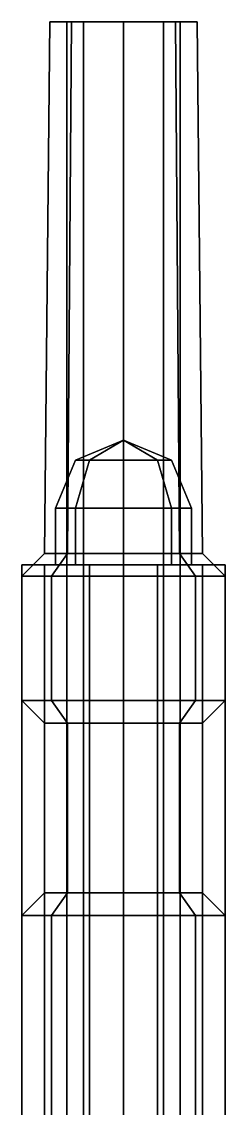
# Model space of a CAD drawing. Header units: millimetres. Extents: x -3.9 to 0.9, y -3.6 to 6.5.
# Drawn here: x -0.09 to 0.09, y 0.849 to 1.81 of the extents above; entities that cross this region are included whole.
import ezdxf

# ---------------------------------------------------------------- set-up
doc = ezdxf.new("R2010")
doc.units = ezdxf.units.MM
doc.layers.add('gun', color=1, linetype='Continuous')
doc.layers.add('sleeve', color=5, linetype='Continuous')

msp = doc.modelspace()

# ---------------------------------------------------------------- linework, layer by layer
at = {"layer": 'gun'}
for points in [[(-0.04596, 1.81, 1.11596), (-0.065, 1.81, 1.07), (-0.07, 1.34, 1.07), (-0.0495, 1.34, 1.1195)], [(-0.065, 1.81, 1.07), (-0.04596, 1.81, 1.02404), (-0.0495, 1.34, 1.0205), (-0.07, 1.34, 1.07)], [(-0.03536, 1.81, 1.10536), (-0.05, 1.81, 1.07), (-0.065, 1.81, 1.07), (-0.04596, 1.81, 1.11596)], [(-0.05, 1.81, 1.07), (-0.03536, 1.81, 1.03464), (-0.04596, 1.81, 1.02404), (-0.065, 1.81, 1.07)], [(-0.05, 1.81, 1.07), (-0.03536, 1.81, 1.10536), (-0.03536, 0.81, 1.10536), (-0.05, 0.81, 1.07)], [(-0.03536, 1.81, 1.03464), (-0.05, 1.81, 1.07), (-0.05, 0.81, 1.07), (-0.03536, 0.81, 1.03464)], [(0, 1.81, 1.135), (-0.04596, 1.81, 1.11596), (-0.0495, 1.34, 1.1195), (0, 1.34, 1.14)], [(-0.04596, 1.81, 1.02404), (0, 1.81, 1.005), (0, 1.34, 1), (-0.0495, 1.34, 1.0205)], [(0, 1.81, 1.12), (-0.03536, 1.81, 1.10536), (-0.04596, 1.81, 1.11596), (0, 1.81, 1.135)], [(-0.03536, 1.81, 1.03464), (0, 1.81, 1.02), (0, 1.81, 1.005), (-0.04596, 1.81, 1.02404)], [(-0.03536, 1.81, 1.10536), (0, 1.81, 1.12), (0, 0.81, 1.12), (-0.03536, 0.81, 1.10536)], [(0, 1.81, 1.02), (-0.03536, 1.81, 1.03464), (-0.03536, 0.81, 1.03464), (0, 0.81, 1.02)], [(0.04596, 1.81, 1.11596), (0, 1.81, 1.135), (0, 1.34, 1.14), (0.0495, 1.34, 1.1195)], [(0, 1.81, 1.005), (0.04596, 1.81, 1.02404), (0.0495, 1.34, 1.0205), (0, 1.34, 1)], [(0, 1.81, 1.12), (0.03536, 1.81, 1.10536), (0.03536, 0.81, 1.10536), (0, 0.81, 1.12)], [(0.03536, 1.81, 1.03464), (0, 1.81, 1.02), (0, 0.81, 1.02), (0.03536, 0.81, 1.03464)], [(0, 1.81, 1.02), (0.03536, 1.81, 1.03464), (0.04596, 1.81, 1.02404), (0, 1.81, 1.005)], [(0.03536, 1.81, 1.10536), (0, 1.81, 1.12), (0, 1.81, 1.135), (0.04596, 1.81, 1.11596)], [(0.03536, 1.81, 1.10536), (0.05, 1.81, 1.07), (0.05, 0.81, 1.07), (0.03536, 0.81, 1.10536)], [(0.05, 1.81, 1.07), (0.03536, 1.81, 1.03464), (0.03536, 0.81, 1.03464), (0.05, 0.81, 1.07)], [(0.03536, 1.81, 1.03464), (0.05, 1.81, 1.07), (0.065, 1.81, 1.07), (0.04596, 1.81, 1.02404)], [(0.05, 1.81, 1.07), (0.03536, 1.81, 1.10536), (0.04596, 1.81, 1.11596), (0.065, 1.81, 1.07)], [(0.065, 1.81, 1.07), (0.04596, 1.81, 1.11596), (0.0495, 1.34, 1.1195), (0.07, 1.34, 1.07)], [(0.04596, 1.81, 1.02404), (0.065, 1.81, 1.07), (0.07, 1.34, 1.07), (0.0495, 1.34, 1.0205)], [(-0.0495, 1.34, 1.1195), (-0.07, 1.34, 1.07), (-0.09, 1.32, 1.07), (-0.06364, 1.32, 1.13364)], [(-0.07, 1.34, 1.07), (-0.0495, 1.34, 1.0205), (-0.06364, 1.32, 1.00636), (-0.09, 1.32, 1.07)], [(0, 1.34, 1.14), (-0.0495, 1.34, 1.1195), (-0.06364, 1.32, 1.13364), (0, 1.32, 1.16)], [(-0.0495, 1.34, 1.0205), (0, 1.34, 1), (0, 1.32, 0.98), (-0.06364, 1.32, 1.00636)], [(0.0495, 1.34, 1.1195), (0, 1.34, 1.14), (0, 1.32, 1.16), (0.06364, 1.32, 1.13364)], [(0, 1.34, 1), (0.0495, 1.34, 1.0205), (0.06364, 1.32, 1.00636), (0, 1.32, 0.98)], [(0.07, 1.34, 1.07), (0.0495, 1.34, 1.1195), (0.06364, 1.32, 1.13364), (0.09, 1.32, 1.07)], [(0.0495, 1.34, 1.0205), (0.07, 1.34, 1.07), (0.09, 1.32, 1.07), (0.06364, 1.32, 1.00636)], [(-0.06364, 1.32, 1.13364), (-0.09, 1.32, 1.07), (-0.09, 1.21, 1.07), (-0.06364, 1.21, 1.13364)], [(-0.09, 1.32, 1.07), (-0.06364, 1.32, 1.00636), (-0.06364, 1.21, 1.00636), (-0.09, 1.21, 1.07)], [(0, 1.32, 1.16), (-0.06364, 1.32, 1.13364), (-0.06364, 1.21, 1.13364), (0, 1.21, 1.16)], [(-0.06364, 1.32, 1.00636), (0, 1.32, 0.98), (0, 1.21, 0.98), (-0.06364, 1.21, 1.00636)], [(0.06364, 1.32, 1.13364), (0, 1.32, 1.16), (0, 1.21, 1.16), (0.06364, 1.21, 1.13364)], [(0, 1.32, 0.98), (0.06364, 1.32, 1.00636), (0.06364, 1.21, 1.00636), (0, 1.21, 0.98)], [(0.09, 1.32, 1.07), (0.06364, 1.32, 1.13364), (0.06364, 1.21, 1.13364), (0.09, 1.21, 1.07)], [(0.06364, 1.32, 1.00636), (0.09, 1.32, 1.07), (0.09, 1.21, 1.07), (0.06364, 1.21, 1.00636)], [(-0.0495, 1.19, 1.0205), (-0.07, 1.19, 1.07), (-0.09, 1.21, 1.07), (-0.06364, 1.21, 1.00636)], [(-0.07, 1.19, 1.07), (-0.0495, 1.19, 1.1195), (-0.06364, 1.21, 1.13364), (-0.09, 1.21, 1.07)], [(0, 1.19, 1), (-0.0495, 1.19, 1.0205), (-0.06364, 1.21, 1.00636), (0, 1.21, 0.98)], [(-0.0495, 1.19, 1.1195), (0, 1.19, 1.14), (0, 1.21, 1.16), (-0.06364, 1.21, 1.13364)], [(0.0495, 1.19, 1.0205), (0, 1.19, 1), (0, 1.21, 0.98), (0.06364, 1.21, 1.00636)], [(0, 1.19, 1.14), (0.0495, 1.19, 1.1195), (0.06364, 1.21, 1.13364), (0, 1.21, 1.16)], [(0.07, 1.19, 1.07), (0.0495, 1.19, 1.0205), (0.06364, 1.21, 1.00636), (0.09, 1.21, 1.07)], [(0.0495, 1.19, 1.1195), (0.07, 1.19, 1.07), (0.09, 1.21, 1.07), (0.06364, 1.21, 1.13364)], [(-0.0495, 1.19, 1.1195), (-0.07, 1.19, 1.07), (-0.07, 1.04, 1.07), (-0.0495, 1.04, 1.1195)], [(-0.07, 1.19, 1.07), (-0.0495, 1.19, 1.0205), (-0.0495, 1.04, 1.0205), (-0.07, 1.04, 1.07)], [(0, 1.19, 1.14), (-0.0495, 1.19, 1.1195), (-0.0495, 1.04, 1.1195), (0, 1.04, 1.14)], [(-0.0495, 1.19, 1.0205), (0, 1.19, 1), (0, 1.04, 1), (-0.0495, 1.04, 1.0205)], [(0.0495, 1.19, 1.1195), (0, 1.19, 1.14), (0, 1.04, 1.14), (0.0495, 1.04, 1.1195)], [(0, 1.19, 1), (0.0495, 1.19, 1.0205), (0.0495, 1.04, 1.0205), (0, 1.04, 1)], [(0.07, 1.19, 1.07), (0.0495, 1.19, 1.1195), (0.0495, 1.04, 1.1195), (0.07, 1.04, 1.07)], [(0.0495, 1.19, 1.0205), (0.07, 1.19, 1.07), (0.07, 1.04, 1.07), (0.0495, 1.04, 1.0205)], [(-0.0495, 1.04, 1.1195), (-0.07, 1.04, 1.07), (-0.09, 1.02, 1.07), (-0.06364, 1.02, 1.13364)], [(-0.07, 1.04, 1.07), (-0.0495, 1.04, 1.0205), (-0.06364, 1.02, 1.00636), (-0.09, 1.02, 1.07)], [(0, 1.04, 1.14), (-0.0495, 1.04, 1.1195), (-0.06364, 1.02, 1.13364), (0, 1.02, 1.16)], [(-0.0495, 1.04, 1.0205), (0, 1.04, 1), (0, 1.02, 0.98), (-0.06364, 1.02, 1.00636)], [(0.0495, 1.04, 1.1195), (0, 1.04, 1.14), (0, 1.02, 1.16), (0.06364, 1.02, 1.13364)], [(0, 1.04, 1), (0.0495, 1.04, 1.0205), (0.06364, 1.02, 1.00636), (0, 1.02, 0.98)], [(0.07, 1.04, 1.07), (0.0495, 1.04, 1.1195), (0.06364, 1.02, 1.13364), (0.09, 1.02, 1.07)], [(0.0495, 1.04, 1.0205), (0.07, 1.04, 1.07), (0.09, 1.02, 1.07), (0.06364, 1.02, 1.00636)], [(-0.06364, 1.02, 1.13364), (-0.09, 1.02, 1.07), (-0.09, 0.84, 1.07), (-0.06364, 0.84, 1.13364)], [(-0.09, 1.02, 1.07), (-0.06364, 1.02, 1.00636), (-0.06364, 0.84, 1.00636), (-0.09, 0.84, 1.07)], [(0, 1.02, 1.16), (-0.06364, 1.02, 1.13364), (-0.06364, 0.84, 1.13364), (0, 0.84, 1.16)], [(-0.06364, 1.02, 1.00636), (0, 1.02, 0.98), (0, 0.84, 0.98), (-0.06364, 0.84, 1.00636)], [(0.06364, 1.02, 1.13364), (0, 1.02, 1.16), (0, 0.84, 1.16), (0.06364, 0.84, 1.13364)], [(0, 1.02, 0.98), (0.06364, 1.02, 1.00636), (0.06364, 0.84, 1.00636), (0, 0.84, 0.98)], [(0.09, 1.02, 1.07), (0.06364, 1.02, 1.13364), (0.06364, 0.84, 1.13364), (0.09, 0.84, 1.07)], [(0.06364, 1.02, 1.00636), (0.09, 1.02, 1.07), (0.09, 0.84, 1.07), (0.06364, 0.84, 1.00636)]]:
    msp.add_3dface(points, dxfattribs=at)
at = {"layer": 'sleeve'}
for points in [[(0, 1.44, 0.84), (-0.04243, 1.42243, 0.84), (-0.03, 1.42243, 0.87), (0, 1.44, 0.84)], [(0, 1.44, 0.84), (-0.03, 1.42243, 0.81), (-0.04243, 1.42243, 0.84), (0, 1.44, 0.84)], [(0, 1.44, 0.84), (-0.03, 1.42243, 0.87), (0, 1.42243, 0.88243), (0, 1.44, 0.84)], [(0, 1.44, 0.84), (0, 1.42243, 0.79757), (-0.03, 1.42243, 0.81), (0, 1.44, 0.84)], [(0, 1.44, 0.84), (0, 1.42243, 0.88243), (0.03, 1.42243, 0.87), (0, 1.44, 0.84)], [(0, 1.44, 0.84), (0.03, 1.42243, 0.87), (0.04243, 1.42243, 0.84), (0, 1.44, 0.84)], [(0, 1.44, 0.84), (0.04243, 1.42243, 0.84), (0.03, 1.42243, 0.81), (0, 1.44, 0.84)], [(0, 1.44, 0.84), (0.03, 1.42243, 0.81), (0, 1.42243, 0.79757), (0, 1.44, 0.84)], [(-0.04243, 1.42243, 0.84), (-0.06, 1.38, 0.84), (-0.04243, 1.38, 0.88243), (-0.03, 1.42243, 0.87)], [(-0.03, 1.42243, 0.81), (-0.04243, 1.38, 0.79757), (-0.06, 1.38, 0.84), (-0.04243, 1.42243, 0.84)], [(-0.03, 1.42243, 0.87), (-0.04243, 1.38, 0.88243), (0, 1.38, 0.9), (0, 1.42243, 0.88243)], [(0, 1.42243, 0.79757), (0, 1.38, 0.78), (-0.04243, 1.38, 0.79757), (-0.03, 1.42243, 0.81)], [(0, 1.42243, 0.88243), (0, 1.38, 0.9), (0.04243, 1.38, 0.88243), (0.03, 1.42243, 0.87)], [(0.03, 1.42243, 0.81), (0.04243, 1.38, 0.79757), (0, 1.38, 0.78), (0, 1.42243, 0.79757)], [(0.03, 1.42243, 0.87), (0.04243, 1.38, 0.88243), (0.06, 1.38, 0.84), (0.04243, 1.42243, 0.84)], [(0.04243, 1.42243, 0.84), (0.06, 1.38, 0.84), (0.04243, 1.38, 0.79757), (0.03, 1.42243, 0.81)], [(-0.04243, 1.38, 0.88243), (-0.06, 1.38, 0.84), (-0.06, 1.33, 0.84), (-0.04243, 1.33, 0.88243)], [(-0.06, 1.38, 0.84), (-0.04243, 1.38, 0.79757), (-0.04243, 1.33, 0.79757), (-0.06, 1.33, 0.84)], [(0, 1.38, 0.9), (-0.04243, 1.38, 0.88243), (-0.04243, 1.33, 0.88243), (0, 1.33, 0.9)], [(-0.04243, 1.38, 0.79757), (0, 1.38, 0.78), (0, 1.33, 0.78), (-0.04243, 1.33, 0.79757)], [(0.04243, 1.38, 0.88243), (0, 1.38, 0.9), (0, 1.33, 0.9), (0.04243, 1.33, 0.88243)], [(0, 1.38, 0.78), (0.04243, 1.38, 0.79757), (0.04243, 1.33, 0.79757), (0, 1.33, 0.78)], [(0.06, 1.38, 0.84), (0.04243, 1.38, 0.88243), (0.04243, 1.33, 0.88243), (0.06, 1.33, 0.84)], [(0.04243, 1.38, 0.79757), (0.06, 1.38, 0.84), (0.06, 1.33, 0.84), (0.04243, 1.33, 0.79757)], [(-0.09, 1.33, 0.94), (-0.09, 1.33, 0.77), (-0.09, -0.7, 0.77), (-0.09, -0.7, 0.94)], [(0.09, 1.33, 0.77), (-0.09, 1.33, 0.77), (-0.09, 1.33, 0.94), (0.09, 1.33, 0.94)], [(0.09, -0.7, 0.77), (-0.09, -0.7, 0.77), (-0.09, 1.33, 0.77), (0.09, 1.33, 0.77)], [(-0.09, 1.33, 1), (-0.09, 1.33, 0.94), (-0.09, -0.19, 0.94), (-0.09, -0.19, 1)], [(-0.03, 1.33, 0.94), (-0.09, 1.33, 0.94), (-0.09, 1.33, 1), (-0.07, 1.33, 1)], [(-0.07, 1.33, 1), (-0.09, 1.33, 1), (-0.09, -0.19, 1), (-0.07, -0.19, 1)], [(-0.07, -0.19, 1), (-0.03, -0.19, 0.94), (-0.03, 1.33, 0.94), (-0.07, 1.33, 1)], [(0.03, 1.33, 0.94), (-0.03, 1.33, 0.94), (-0.03, -0.19, 0.94), (0.03, -0.19, 0.94)], [(0.07, 1.33, 1), (0.03, 1.33, 0.94), (0.03, -0.19, 0.94), (0.07, -0.19, 1)], [(0.09, 1.33, 1), (0.09, 1.33, 0.94), (0.03, 1.33, 0.94), (0.07, 1.33, 1)], [(0.07, -0.19, 1), (0.09, -0.19, 1), (0.09, 1.33, 1), (0.07, 1.33, 1)], [(0.09, -0.7, 0.94), (0.09, -0.7, 0.77), (0.09, 1.33, 0.77), (0.09, 1.33, 0.94)], [(0.09, -0.19, 1), (0.09, -0.19, 0.94), (0.09, 1.33, 0.94), (0.09, 1.33, 1)]]:
    msp.add_3dface(points, dxfattribs=at)

doc.saveas('drawing.dxf')
